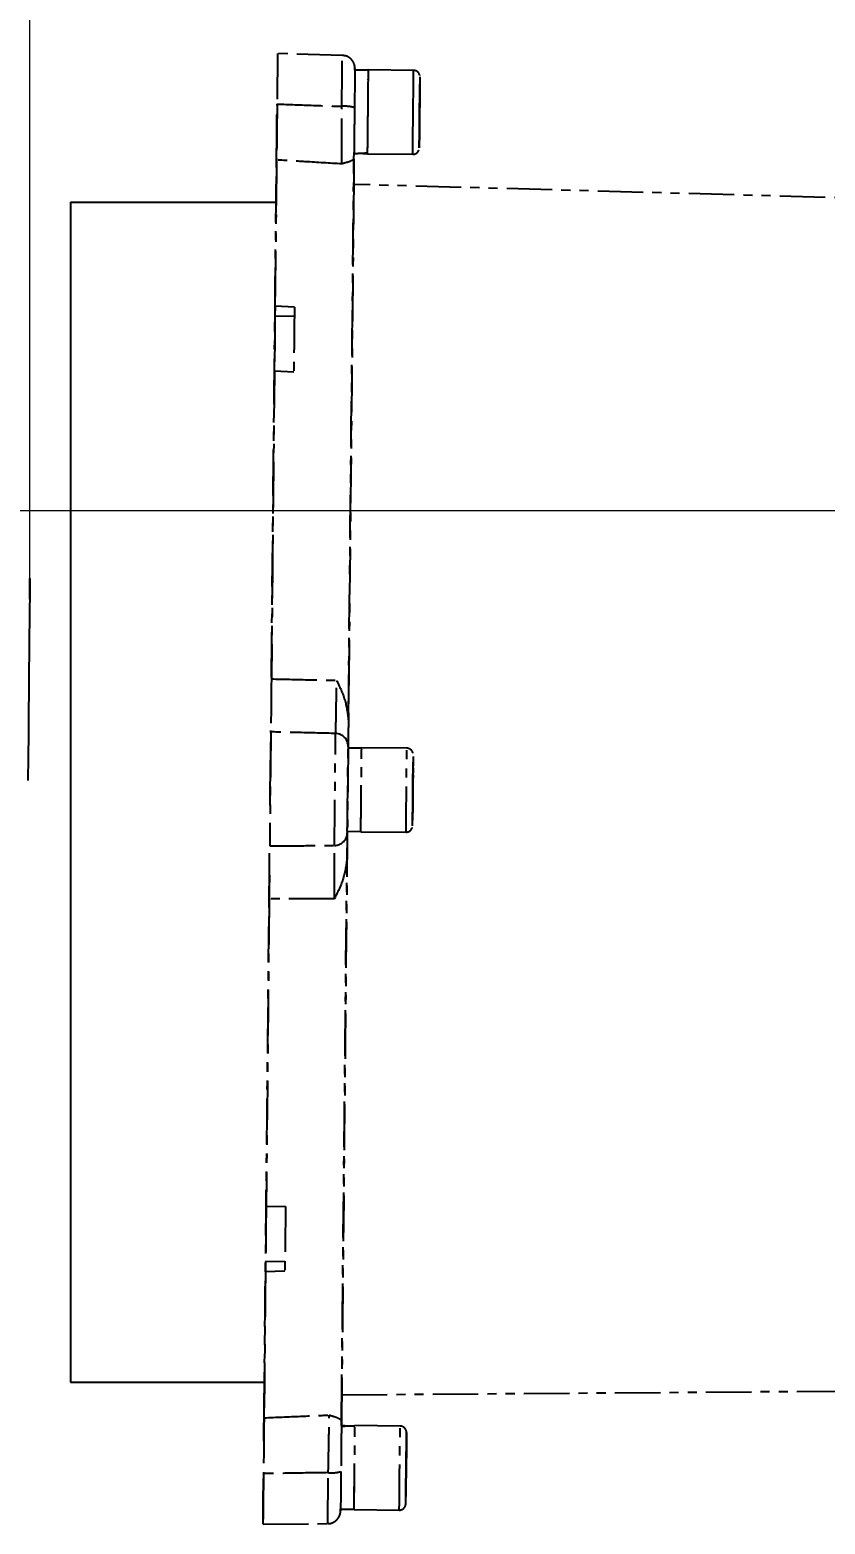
# Model space of a CAD drawing. Header units: millimetres. Extents: x 2448 to 4397, y 790 to 2168.
# Drawn here: x 3470.4 to 3581.3, y 1029.3 to 1237.6 of the extents above; entities that cross this region are included whole.
import ezdxf

# ---------------------------------------------------------------- set-up
doc = ezdxf.new("R2010")
doc.units = ezdxf.units.MM
doc.linetypes.add('PHANTOM', pattern=[12.7, 6.35, -1.27, 1.27, -1.27, 1.27, -1.27])
doc.layers.add('标注', color=3, linetype='Continuous', lineweight=13)
doc.styles.add('SLDTEXTSTYLE1', font='txt.shx', dxfattribs={"width": 0.7, "bigfont": 'gbcbig.shx'})
doc.dimstyles.new('SLDDIMSTYLE12$0', dxfattribs={"dimtxt": 12, "dimasz": 10, "dimexe": 0, "dimexo": 0.0625, "dimgap": 0.875, "dimtad": 1, "dimdec": 1, "dimlfac": 1.8, "dimrnd": 1e-09, "dimzin": 12, "dimdsep": 46, "dimtxsty": 'SLDTEXTSTYLE1', "dimcen": 0.09, "dimdle": 8.16, "dimclrd": 3, "dimclre": 3, "dimadec": 0, "dimazin": 3, "dimtfac": 1, "dimtdec": 1, "dimtofl": 0, "dimtmove": 0, "dimatfit": 3, "dimfxl": 0, "dimfrac": 2, "dimtolj": 1, "dimlwd": 5, "dimlwe": 5, "dimarcsym": 0})

# ---------------------------------------------------------------- blocks, each defined once
blk = doc.blocks.new('*D59')
at = {"layer": 'Defpoints', "color": 0, "transparency": 16777216}
for p in [(3470.4, 1331.76), (3470.4, 1161.01), (3658.76, 1133.31)]:
    blk.add_point(p, dxfattribs=at)
at = {"layer": '标注', "color": 3, "linetype": 'Continuous', "lineweight": 5, "transparency": 16777216}
for p, q in [((3470.4, 1161.08), (3470.4, 1331.76)), ((3648.76, 1331.76), (3480.4, 1331.76))]:
    blk.add_line(p, q, dxfattribs=at)
at = {"layer": '标注', "color": 3, "lineweight": 5, "transparency": 16777216}
blk.add_line((3658.76, 1133.37), (3658.76, 1331.76), dxfattribs=at)
at = {"layer": '标注', "color": 3, "transparency": 16777216}
for points in [[(3480.4, 1333.43), (3480.4, 1330.09), (3470.4, 1331.76)], [(3648.76, 1333.43), (3648.76, 1330.09), (3658.76, 1331.76)]]:
    blk.add_solid(points, dxfattribs=at)
at = {"layer": '标注', "color": 0, "transparency": 16777216, "insert": (3564.58, 1346.35), "char_height": 12, "attachment_point": 5, "style": 'SLDTEXTSTYLE1'}
blk.add_mtext('\\A1;{\\H2.28571x;195}', dxfattribs=at)
blk = doc.blocks.new('*D60')
at = {"layer": 'Defpoints', "color": 0, "transparency": 16777216}
for p in [(3420.38, 1272.29), (3690.58, 1272.29), (3156.38, 1170.64)]:
    blk.add_point(p, dxfattribs=at)
at = {"layer": '标注', "color": 3, "linetype": 'Continuous', "lineweight": 5, "transparency": 16777216}
for p, q in [((3420.45, 1272.29), (3690.58, 1272.29)), ((3690.58, 1180.64), (3690.58, 1262.29))]:
    blk.add_line(p, q, dxfattribs=at)
at = {"layer": '标注', "color": 3, "lineweight": 5, "transparency": 16777216}
blk.add_line((3156.44, 1170.64), (3690.58, 1170.64), dxfattribs=at)
at = {"layer": '标注', "color": 3, "transparency": 16777216}
for points in [[(3688.91, 1262.29), (3692.25, 1262.29), (3690.58, 1272.29)], [(3688.91, 1180.64), (3692.25, 1180.64), (3690.58, 1170.64)]]:
    blk.add_solid(points, dxfattribs=at)
at = {"layer": '标注', "color": 0, "transparency": 16777216, "insert": (3678.28, 1221.46), "char_height": 10, "attachment_point": 5, "rotation": 90, "style": 'SLDTEXTSTYLE1'}
blk.add_mtext('\\A1;{\\H2.28571x;115}', dxfattribs=at)

msp = doc.modelspace()

# ---------------------------------------------------------------- linework, layer by layer
at = {"color": 7, "linetype": 'PHANTOM', "lineweight": 25}
for p, q in [((3513.982, 1234.084), (3504.953, 1234.331)), ((3517.62, 1232), (3515.73, 1232.019)), ((3523.92, 1231.991), (3517.621, 1232.054)), ((3524.811, 1231.082), (3524.811, 1231.061)), ((3524.789, 1228.832), (3524.762, 1226.133)), ((3524.762, 1226.133), (3524.789, 1228.832)), ((3524.789, 1228.832), (3524.789, 1228.832)), ((3524.762, 1226.133), (3524.735, 1223.433)), ((3524.735, 1223.433), (3524.762, 1226.133)), ((3524.762, 1226.133), (3524.762, 1226.133)), ((3524.735, 1223.433), (3524.735, 1223.433)), ((3524.735, 1223.433), (3524.735, 1223.433)), ((3515.607, 1219.629), (3515.616, 1220.531)), ((3517.504, 1220.354), (3523.804, 1220.292)), ((3632.12, 1212.897), (3515.572, 1216.09)), ((3504.602, 1199.106), (3504.588, 1197.724)), ((3507.301, 1198.979), (3504.602, 1199.106)), ((3507.288, 1197.698), (3504.588, 1197.724)), ((3504.512, 1190.111), (3507.211, 1189.984)), ((3516.68, 1137.504), (3514.79, 1137.523)), ((3522.98, 1137.496), (3516.68, 1137.558)), ((3523.837, 1133.196), (3523.806, 1130.078)), ((3523.806, 1130.078), (3523.837, 1133.196)), ((3523.853, 1134.755), (3523.837, 1133.196)), ((3523.837, 1133.196), (3523.853, 1134.755)), ((3523.837, 1133.196), (3523.837, 1133.196)), ((3523.791, 1128.52), (3523.806, 1130.078)), ((3523.806, 1130.078), (3523.791, 1128.52)), ((3523.806, 1130.078), (3523.806, 1130.078)), ((3514.675, 1125.932), (3516.564, 1125.913)), ((3516.564, 1125.859), (3522.864, 1125.796)), ((3506.055, 1073.632), (3503.354, 1073.559)), ((3503.279, 1065.945), (3503.265, 1064.564)), ((3503.265, 1064.564), (3505.966, 1064.637)), ((3505.978, 1065.918), (3503.279, 1065.945)), ((3513.895, 1047.365), (3630.484, 1048.242)), ((3513.852, 1043.028), (3513.86, 1043.826)), ((3522.042, 1043.001), (3515.743, 1043.063)), ((3522.884, 1037.142), (3522.911, 1039.842)), ((3522.911, 1039.842), (3522.884, 1037.142)), ((3522.911, 1039.842), (3522.911, 1039.842)), ((3522.857, 1034.442), (3522.884, 1037.142)), ((3522.884, 1037.142), (3522.857, 1034.442)), ((3522.884, 1037.142), (3522.884, 1037.142)), ((3522.857, 1034.442), (3522.857, 1034.442)), ((3522.857, 1034.442), (3522.857, 1034.442)), ((3513.737, 1031.436), (3513.737, 1031.448)), ((3513.737, 1031.436), (3515.627, 1031.418)), ((3515.626, 1031.364), (3521.926, 1031.301)), ((3502.916, 1029.339), (3511.948, 1029.406))]:
    msp.add_line(p, q, dxfattribs=at)
at = {"color": 7, "linetype": 'Continuous', "lineweight": 25}
for p, q in [((3476.043, 1213.625), (3476.043, 1049.117)), ((3476.043, 1213.625), (3504.746, 1213.625)), ((3476.043, 1049.117), (3503.112, 1049.117))]:
    msp.add_line(p, q, dxfattribs=at)
at = {"color": 7, "linetype": 'PHANTOM', "lineweight": 25, "flags": 128}
for points in [[(3504.953, 1234.331), (3504.951, 1234.16), (3504.946, 1233.654), (3504.938, 1232.835), (3504.927, 1231.738), (3504.914, 1230.41), (3504.899, 1228.907), (3504.883, 1227.294)], [(3504.953, 1234.331), (3504.951, 1234.163), (3504.946, 1233.661), (3504.938, 1232.845), (3504.927, 1231.751), (3504.914, 1230.425), (3504.899, 1228.924), (3504.883, 1227.312)], [(3513.911, 1226.979), (3513.927, 1228.597), (3513.942, 1230.111), (3513.956, 1231.454), (3513.967, 1232.565), (3513.975, 1233.396), (3513.98, 1233.91), (3513.982, 1234.084)], [(3515.732, 1232.233), (3515.731, 1232.085), (3515.725, 1231.549), (3515.717, 1230.693), (3515.706, 1229.568), (3515.693, 1228.241), (3515.678, 1226.792)], [(3515.73, 1232.044), (3515.731, 1232.085), (3515.733, 1232.267), (3515.732, 1232.233)], [(3517.506, 1220.512), (3517.51, 1220.921), (3517.517, 1221.619), (3517.526, 1222.568), (3517.538, 1223.715), (3517.55, 1224.999), (3517.564, 1226.348), (3517.577, 1227.69), (3517.59, 1228.95), (3517.601, 1230.06), (3517.61, 1230.96), (3517.616, 1231.599), (3517.619, 1231.943), (3517.62, 1231.972)], [(3517.562, 1226.204), (3517.576, 1227.553), (3517.588, 1228.829), (3517.6, 1229.964), (3517.609, 1230.896), (3517.616, 1231.575), (3517.62, 1231.965), (3517.621, 1232.054)], [(3523.862, 1226.141), (3523.875, 1227.491), (3523.888, 1228.767), (3523.899, 1229.902), (3523.909, 1230.834), (3523.915, 1231.513), (3523.919, 1231.902), (3523.92, 1231.991)], [(3524.713, 1221.183), (3524.715, 1221.351), (3524.72, 1221.846), (3524.727, 1222.633), (3524.738, 1223.658), (3524.749, 1224.851), (3524.762, 1226.133), (3524.775, 1227.414), (3524.787, 1228.607), (3524.797, 1229.633), (3524.805, 1230.419), (3524.81, 1230.914), (3524.811, 1231.082), (3524.811, 1231.082)], [(3524.811, 1231.061), (3524.81, 1230.914), (3524.805, 1230.419), (3524.797, 1229.633), (3524.787, 1228.607), (3524.775, 1227.414), (3524.762, 1226.133)], [(3504.883, 1227.312), (3504.869, 1225.906), (3504.855, 1224.565), (3504.843, 1223.321), (3504.832, 1222.207), (3504.822, 1221.251), (3504.815, 1220.476), (3504.809, 1219.904), (3504.805, 1219.548)], [(3517.504, 1220.354), (3517.505, 1220.443), (3517.509, 1220.833), (3517.516, 1221.512), (3517.525, 1222.444), (3517.536, 1223.579), (3517.549, 1224.855), (3517.562, 1226.204)], [(3523.804, 1220.292), (3523.805, 1220.381), (3523.809, 1220.77), (3523.815, 1221.449), (3523.825, 1222.381), (3523.836, 1223.516), (3523.849, 1224.792), (3523.862, 1226.141)], [(3524.762, 1226.133), (3524.749, 1224.851), (3524.737, 1223.658), (3524.727, 1222.633), (3524.719, 1221.846), (3524.716, 1221.451)], [(3504.805, 1219.482), (3504.809, 1219.844), (3504.815, 1220.422), (3504.822, 1221.202), (3504.832, 1222.163), (3504.837, 1222.73)], [(3524.716, 1221.451), (3524.715, 1221.351), (3524.713, 1221.183), (3524.713, 1221.183)], [(3504.087, 1147.349), (3504.14, 1152.684), (3504.192, 1157.94), (3504.243, 1163.099), (3504.294, 1168.14), (3504.342, 1173.046), (3504.39, 1177.796), (3504.435, 1182.375), (3504.479, 1186.764), (3504.52, 1190.947), (3504.56, 1194.909), (3504.597, 1198.634), (3504.632, 1202.109), (3504.664, 1205.32), (3504.693, 1208.256), (3504.719, 1210.906), (3504.743, 1213.259), (3504.763, 1215.307), (3504.78, 1217.042), (3504.795, 1218.457), (3504.805, 1219.548)], [(3504.805, 1219.508), (3504.794, 1218.43), (3504.78, 1217.038), (3504.763, 1215.34), (3504.743, 1213.339), (3504.721, 1211.045), (3504.695, 1208.465), (3504.666, 1205.608), (3504.635, 1202.484), (3504.602, 1199.106)], [(3514.829, 1141.438), (3514.882, 1146.813), (3514.935, 1152.131), (3514.987, 1157.373), (3515.038, 1162.518), (3515.088, 1167.547), (3515.137, 1172.441), (3515.184, 1177.181), (3515.23, 1181.75), (3515.273, 1186.131), (3515.315, 1190.307), (3515.354, 1194.262), (3515.391, 1197.981), (3515.426, 1201.45), (3515.457, 1204.657), (3515.487, 1207.589), (3515.513, 1210.235), (3515.536, 1212.586), (3515.557, 1214.631), (3515.574, 1216.364), (3515.588, 1217.778), (3515.599, 1218.868), (3515.607, 1219.629)], [(3515.607, 1219.629), (3515.6, 1218.868), (3515.589, 1217.778), (3515.575, 1216.364), (3515.572, 1216.09)], [(3515.572, 1216.09), (3515.571, 1216.05), (3515.568, 1215.73), (3515.562, 1215.091), (3515.552, 1214.137), (3515.54, 1212.869), (3515.524, 1211.294), (3515.505, 1209.417), (3515.483, 1207.246), (3515.459, 1204.787), (3515.432, 1202.052), (3515.402, 1199.05), (3515.369, 1195.793), (3515.334, 1192.292), (3515.297, 1188.562), (3515.258, 1184.616), (3515.217, 1180.47), (3515.174, 1176.139), (3515.129, 1171.639), (3515.083, 1166.988), (3515.035, 1162.203), (3514.986, 1157.302), (3514.937, 1152.305), (3514.886, 1147.229), (3514.835, 1142.095), (3514.79, 1137.523)], [(3507.301, 1198.979), (3507.29, 1197.926), (3507.279, 1196.852), (3507.268, 1195.758), (3507.257, 1194.642), (3507.246, 1193.507), (3507.235, 1192.352), (3507.223, 1191.177), (3507.211, 1189.984)], [(3504.588, 1197.724), (3504.577, 1196.673), (3504.567, 1195.601), (3504.556, 1194.506), (3504.545, 1193.391), (3504.534, 1192.256), (3504.522, 1191.1), (3504.511, 1190.034)], [(3504.512, 1190.111), (3504.471, 1185.965), (3504.428, 1181.625), (3504.383, 1177.104), (3504.336, 1172.421), (3504.288, 1167.59), (3504.239, 1162.631), (3504.188, 1157.56), (3504.137, 1152.397), (3504.085, 1147.159)], [(3504.087, 1147.349), (3504.073, 1145.961), (3504.06, 1144.647), (3504.048, 1143.443), (3504.037, 1142.377), (3504.029, 1141.478), (3504.021, 1140.768), (3504.016, 1140.265), (3504.014, 1139.982)], [(3504.012, 1139.778), (3504.008, 1139.41), (3504.001, 1138.718), (3503.991, 1137.732), (3503.979, 1136.493), (3503.965, 1135.056), (3503.949, 1133.48), (3503.933, 1131.835), (3503.916, 1130.189), (3503.901, 1128.614), (3503.886, 1127.176), (3503.874, 1125.938), (3503.864, 1124.952), (3503.857, 1124.26), (3503.854, 1123.892)], [(3503.909, 1129.493), (3503.918, 1130.408), (3503.935, 1132.054), (3503.951, 1133.699), (3503.967, 1135.273), (3503.981, 1136.709), (3503.993, 1137.945), (3504.003, 1138.928), (3504.01, 1139.617), (3504.014, 1139.982)], [(3512.886, 1123.937), (3512.889, 1124.264), (3512.896, 1124.924), (3512.905, 1125.885), (3512.917, 1127.107), (3512.932, 1128.534), (3512.947, 1130.103), (3512.963, 1131.745), (3512.98, 1133.387), (3512.995, 1134.957), (3513.01, 1136.384), (3513.022, 1137.605), (3513.031, 1138.567), (3513.038, 1139.226), (3513.041, 1139.554)], [(3514.792, 1137.744), (3514.789, 1137.425), (3514.782, 1136.761), (3514.772, 1135.795), (3514.76, 1134.583), (3514.747, 1133.2), (3514.732, 1131.728), (3514.717, 1130.255), (3514.704, 1128.872), (3514.692, 1127.66), (3514.682, 1126.694), (3514.675, 1126.031), (3514.672, 1125.711)], [(3514.675, 1125.932), (3514.675, 1125.946), (3514.677, 1126.198), (3514.683, 1126.752), (3514.691, 1127.579), (3514.701, 1128.632), (3514.713, 1129.855), (3514.727, 1131.18), (3514.74, 1132.534), (3514.753, 1133.845), (3514.765, 1135.04), (3514.775, 1136.054), (3514.783, 1136.831), (3514.788, 1137.33), (3514.79, 1137.521), (3514.79, 1137.523)], [(3516.564, 1125.859), (3516.565, 1126.017), (3516.57, 1126.481), (3516.577, 1127.228), (3516.587, 1128.216), (3516.599, 1129.392), (3516.612, 1130.693), (3516.625, 1132.049), (3516.639, 1133.386), (3516.651, 1134.634), (3516.662, 1135.723), (3516.671, 1136.596), (3516.677, 1137.206), (3516.68, 1137.519), (3516.68, 1137.558)], [(3516.565, 1125.988), (3516.566, 1126.107), (3516.571, 1126.605), (3516.579, 1127.382), (3516.589, 1128.396), (3516.601, 1129.591), (3516.614, 1130.902), (3516.627, 1132.257), (3516.641, 1133.582), (3516.653, 1134.804), (3516.663, 1135.858), (3516.671, 1136.684), (3516.677, 1137.238), (3516.679, 1137.49), (3516.679, 1137.492)], [(3522.864, 1125.796), (3522.865, 1125.954), (3522.87, 1126.419), (3522.877, 1127.165), (3522.887, 1128.153), (3522.899, 1129.329), (3522.912, 1130.63), (3522.925, 1131.986), (3522.938, 1133.324), (3522.951, 1134.571), (3522.962, 1135.66), (3522.97, 1136.534), (3522.976, 1137.143), (3522.979, 1137.456), (3522.98, 1137.496)], [(3523.772, 1126.687), (3523.774, 1126.856), (3523.779, 1127.351), (3523.787, 1128.137), (3523.797, 1129.162), (3523.809, 1130.356), (3523.822, 1131.637), (3523.834, 1132.918), (3523.846, 1134.112), (3523.857, 1135.137), (3523.864, 1135.924), (3523.869, 1136.418), (3523.871, 1136.587), (3523.869, 1136.418), (3523.864, 1135.924), (3523.856, 1135.137), (3523.846, 1134.112), (3523.834, 1132.918), (3523.822, 1131.637), (3523.809, 1130.356), (3523.797, 1129.162), (3523.787, 1128.137), (3523.779, 1127.351), (3523.774, 1126.856), (3523.772, 1126.687)], [(3514.675, 1125.932), (3514.629, 1121.36), (3514.578, 1116.226), (3514.528, 1111.15), (3514.478, 1106.153), (3514.43, 1101.252), (3514.382, 1096.467), (3514.336, 1091.816), (3514.291, 1087.317), (3514.248, 1082.985), (3514.207, 1078.839), (3514.168, 1074.893), (3514.131, 1071.163), (3514.096, 1067.662), (3514.064, 1064.405), (3514.034, 1061.403), (3514.007, 1058.668), (3513.983, 1056.21), (3513.961, 1054.038), (3513.943, 1052.161), (3513.927, 1050.586), (3513.914, 1049.318), (3513.905, 1048.364), (3513.899, 1047.725), (3513.896, 1047.405), (3513.895, 1047.365)], [(3513.86, 1043.826), (3513.868, 1044.587), (3513.878, 1045.677), (3513.892, 1047.091), (3513.909, 1048.824), (3513.93, 1050.87), (3513.953, 1053.22), (3513.979, 1055.866), (3514.008, 1058.798), (3514.04, 1062.005), (3514.074, 1065.474), (3514.111, 1069.193), (3514.151, 1073.148), (3514.192, 1077.324), (3514.235, 1081.705), (3514.281, 1086.274), (3514.328, 1091.014), (3514.376, 1095.908), (3514.426, 1100.937), (3514.477, 1106.082), (3514.53, 1111.324), (3514.582, 1116.642), (3514.636, 1122.018)], [(3503.813, 1119.814), (3503.809, 1119.401), (3503.796, 1118.086), (3503.782, 1116.696)], [(3503.063, 1044.187), (3503.074, 1045.301), (3503.088, 1046.739), (3503.106, 1048.496), (3503.126, 1050.565), (3503.15, 1052.939), (3503.176, 1055.609), (3503.205, 1058.565), (3503.237, 1061.795), (3503.272, 1065.288), (3503.309, 1069.03), (3503.349, 1073.008), (3503.39, 1077.206), (3503.434, 1081.609), (3503.479, 1086.2), (3503.527, 1090.962), (3503.576, 1095.877), (3503.626, 1100.928), (3503.677, 1106.094), (3503.729, 1111.356), (3503.782, 1116.696)], [(3503.78, 1116.51), (3503.728, 1111.273), (3503.677, 1106.109), (3503.627, 1101.039), (3503.578, 1096.079), (3503.53, 1091.249), (3503.483, 1086.565), (3503.438, 1082.045), (3503.395, 1077.704), (3503.354, 1073.559)], [(3503.354, 1073.577), (3503.344, 1072.57), (3503.333, 1071.414), (3503.322, 1070.278), (3503.31, 1069.163), (3503.3, 1068.069), (3503.289, 1066.996), (3503.279, 1065.945)], [(3506.055, 1073.632), (3506.043, 1072.439), (3506.031, 1071.264), (3506.02, 1070.109), (3506.009, 1068.974), (3505.998, 1067.859), (3505.987, 1066.764), (3505.976, 1065.69), (3505.966, 1064.637)], [(3503.265, 1064.564), (3503.231, 1061.185), (3503.2, 1058.062), (3503.172, 1055.205), (3503.146, 1052.625), (3503.124, 1050.33), (3503.104, 1048.33), (3503.087, 1046.631), (3503.073, 1045.24), (3503.063, 1044.161)], [(3513.896, 1047.365), (3513.893, 1047.091), (3513.879, 1045.677), (3513.868, 1044.587), (3513.86, 1043.826)], [(3503.063, 1044.187), (3503.059, 1043.825), (3503.054, 1043.247), (3503.046, 1042.468), (3503.036, 1041.507), (3503.025, 1040.389), (3503.013, 1039.142), (3503, 1037.798), (3502.986, 1036.392)], [(3503.031, 1040.939), (3503.036, 1041.463), (3503.046, 1042.419), (3503.054, 1043.193), (3503.059, 1043.766), (3503.063, 1044.122)], [(3515.626, 1031.364), (3515.627, 1031.374), (3515.629, 1031.609), (3515.634, 1032.147), (3515.642, 1032.958), (3515.653, 1033.999), (3515.665, 1035.213), (3515.678, 1036.534), (3515.691, 1037.893), (3515.704, 1039.214), (3515.716, 1040.428), (3515.727, 1041.468), (3515.735, 1042.279), (3515.74, 1042.817), (3515.743, 1043.053), (3515.743, 1043.063)], [(3515.627, 1031.418), (3515.627, 1031.444), (3515.63, 1031.729), (3515.636, 1032.314), (3515.644, 1033.166), (3515.655, 1034.241), (3515.667, 1035.477), (3515.68, 1036.809), (3515.694, 1038.163), (3515.707, 1039.465), (3515.719, 1040.643), (3515.728, 1041.635), (3515.736, 1042.384), (3515.741, 1042.851), (3515.742, 1042.949)], [(3521.926, 1031.301), (3521.926, 1031.311), (3521.929, 1031.547), (3521.934, 1032.085), (3521.942, 1032.896), (3521.952, 1033.936), (3521.964, 1035.15), (3521.977, 1036.472), (3521.991, 1037.83), (3522.004, 1039.152), (3522.016, 1040.365), (3522.026, 1041.406), (3522.035, 1042.217), (3522.04, 1042.755), (3522.042, 1042.991), (3522.042, 1043.001)], [(3522.933, 1042.091), (3522.933, 1042.092), (3522.932, 1041.923), (3522.927, 1041.429), (3522.919, 1040.642), (3522.909, 1039.617), (3522.897, 1038.423), (3522.884, 1037.142), (3522.871, 1035.861), (3522.86, 1034.667), (3522.849, 1033.642), (3522.842, 1032.855), (3522.837, 1032.361), (3522.835, 1032.192)], [(3502.916, 1029.339), (3502.916, 1029.339), (3502.917, 1029.513), (3502.922, 1030.022), (3502.931, 1030.844), (3502.941, 1031.944), (3502.955, 1033.274), (3502.97, 1034.778), (3502.986, 1036.392)], [(3502.986, 1036.376), (3502.969, 1034.763), (3502.955, 1033.26), (3502.941, 1031.932), (3502.93, 1030.834), (3502.922, 1030.015), (3502.917, 1029.51), (3502.916, 1029.339)], [(3511.948, 1029.406), (3511.95, 1029.58), (3511.955, 1030.094), (3511.963, 1030.925), (3511.974, 1032.036), (3511.988, 1033.379), (3512.003, 1034.893), (3512.019, 1036.511)], [(3513.789, 1036.663), (3513.775, 1035.215), (3513.761, 1033.888), (3513.75, 1032.762), (3513.742, 1031.906), (3513.736, 1031.371), (3513.736, 1031.369)], [(3522.835, 1032.213), (3522.837, 1032.361), (3522.842, 1032.855), (3522.849, 1033.642), (3522.86, 1034.667), (3522.872, 1035.861), (3522.884, 1037.142)], [(3513.735, 1031.225), (3513.736, 1031.371), (3513.737, 1031.436)], [(3513.736, 1031.369), (3513.735, 1031.188), (3513.735, 1031.225)]]:
    msp.add_lwpolyline(points, dxfattribs=at)
at = {"color": 7, "linetype": 'Continuous', "lineweight": 25, "flags": 128}
msp.add_lwpolyline([(3470.372, 1158.272), (3470.384, 1159.5), (3470.393, 1160.396), (3470.399, 1160.951), (3470.401, 1161.157), (3470.399, 1161.013), (3470.394, 1160.521), (3470.386, 1159.684), (3470.374, 1158.515), (3470.359, 1157.024), (3470.341, 1155.23), (3470.321, 1153.153), (3470.297, 1150.816), (3470.272, 1148.246), (3470.244, 1145.473), (3470.215, 1142.527), (3470.184, 1139.442), (3470.153, 1136.253), (3470.12, 1132.997)], dxfattribs=at)
at = {"color": 7, "linetype": 'PHANTOM', "lineweight": 25}
for centre, radius, start, end in [((3514.297, 1222.179), 4.816, 73.32745, 94.58868), ((3512.996, 1137.758), 1.796, 359.55565, 88.5609), ((3512.877, 1125.732), 1.796, 270.30051, 359.30576), ((3512.499, 1041.303), 4.816, 264.27272, 285.53399)]:
    msp.add_arc(centre, radius, start, end, dxfattribs=at)
for centre, major_axis, ratio, start_param, end_param in [((3515.673, 1226.223), (10.038, -0.1), 0.5773555, 4.712389, 4.9017857), ((3517.562, 1226.204), (10.038, -0.1), 0.5773555, 4.6181155, 4.712389), ((3515.685, 1037.213), (10.039, -0.1), 0.577345, 1.5707963, 1.7601929), ((3513.795, 1037.232), (10.039, -0.1), 0.577345, 1.4765243, 1.5707963)]:
    msp.add_ellipse(centre, major_axis=major_axis, ratio=ratio, start_param=start_param, end_param=end_param, dxfattribs=at)
for points, knots in [([(3515.73, 1232.041), (3515.731, 1232.148), (3515.733, 1232.282), (3515.733, 1232.25), (3515.733, 1232.274), (3515.733, 1232.278), (3515.733, 1232.287), (3515.733, 1232.307), (3515.73, 1232.469), (3515.674, 1232.841), (3515.436, 1233.333), (3515.014, 1233.757), (3514.526, 1234.03), (3514.157, 1234.051), (3513.995, 1234.061)], [0, 0, 0, 0, 0.2920102, 0.3669485, 0.3695237, 0.3711601, 0.372839, 0.3768282, 0.3848821, 0.4843329, 0.6302698, 0.750038, 0.889639, 1, 1, 1, 1]), ([(3524.792, 1231.267), (3524.76, 1231.371), (3524.7, 1231.573), (3524.483, 1231.806), (3524.219, 1231.961), (3524.02, 1231.977), (3523.924, 1231.985)], [0, 0, 0, 0, 0.26440841, 0.51402958, 0.7644826, 1, 1, 1, 1]), ([(3504.805, 1219.508), (3504.808, 1219.761), (3504.813, 1220.267), (3504.831, 1222.083), (3504.854, 1224.467), (3504.873, 1226.351), (3504.883, 1227.294)], [0, 0, 0, 0, 0.2500466, 0.4994486, 0.7493959, 1, 1, 1, 1]), ([(3504.883, 1227.294), (3506.568, 1227.235), (3509.577, 1227.129), (3512.587, 1227.025), (3513.911, 1226.979)], [0, 0, 0, 0, 0.56, 1, 1, 1, 1]), ([(3513.894, 1218.953), (3513.897, 1219.213), (3513.901, 1219.734), (3513.907, 1221.614), (3513.911, 1224.082), (3513.911, 1226.013), (3513.911, 1226.979)], [0, 0, 0, 0, 0.2496929, 0.49994, 0.7499529, 1, 1, 1, 1]), ([(3515.678, 1226.792), (3515.671, 1226.027), (3515.655, 1224.502), (3515.636, 1222.535), (3515.619, 1220.887), (3515.611, 1220.049), (3515.607, 1219.629)], [0, 0, 0, 0, 0.2806316, 0.559596, 0.7791291, 1, 1, 1, 1]), ([(3523.815, 1220.301), (3523.914, 1220.307), (3524.103, 1220.318), (3524.339, 1220.449), (3524.505, 1220.605), (3524.607, 1220.755), (3524.644, 1220.852), (3524.659, 1220.89)], [0, 0, 0, 0, 0.2667691, 0.5125695, 0.7162404, 0.8882868, 1, 1, 1, 1]), ([(3513.894, 1218.953), (3512.198, 1219.056), (3509.168, 1219.241), (3506.138, 1219.427), (3504.805, 1219.508)], [0, 0, 0, 0, 0.56, 1, 1, 1, 1]), ([(3515.607, 1219.629), (3515.475, 1219.523), (3515.209, 1219.308), (3514.334, 1219.072), (3513.894, 1218.953)], [0, 0, 0, 0, 0.4975573, 1, 1, 1, 1]), ([(3504.085, 1147.159), (3505.782, 1147.123), (3508.813, 1147.059), (3511.844, 1146.991), (3513.178, 1146.962)], [0, 0, 0, 0, 0.56, 1, 1, 1, 1]), ([(3513.041, 1139.554), (3513.052, 1139.738), (3513.075, 1140.107), (3513.112, 1141.796), (3513.149, 1144.119), (3513.168, 1146.015), (3513.178, 1146.962)], [0, 0, 0, 0, 0.2500471, 0.50006, 0.7503071, 1, 1, 1, 1]), ([(3513.178, 1146.962), (3513.608, 1146.083), (3514.463, 1144.335), (3514.707, 1142.4), (3514.829, 1141.438)], [0, 0, 0, 0, 0.5024427, 1, 1, 1, 1]), ([(3513.041, 1139.554), (3511.356, 1139.596), (3508.346, 1139.671), (3505.336, 1139.745), (3504.012, 1139.778)], [0, 0, 0, 0, 0.56, 1, 1, 1, 1]), ([(3514.829, 1141.438), (3514.823, 1140.884), (3514.812, 1139.781), (3514.801, 1138.703), (3514.795, 1138.005), (3514.793, 1137.831), (3514.792, 1137.744)], [0, 0, 0, 0, 0.28061732, 0.55957402, 0.77911945, 1, 1, 1, 1]), ([(3523.848, 1136.791), (3523.824, 1136.87), (3523.773, 1137.041), (3523.59, 1137.274), (3523.323, 1137.438), (3523.094, 1137.513), (3522.979, 1137.493), (3522.97, 1137.491)], [0, 0, 0, 0, 0.2009543, 0.4405007, 0.710604, 0.9778553, 1, 1, 1, 1]), ([(3514.672, 1125.711), (3514.671, 1125.59), (3514.669, 1125.349), (3514.66, 1124.447), (3514.649, 1123.336), (3514.64, 1122.458), (3514.636, 1122.018)], [0, 0, 0, 0, 0.2806316, 0.559596, 0.7791291, 1, 1, 1, 1]), ([(3522.87, 1125.796), (3522.985, 1125.809), (3523.188, 1125.831), (3523.429, 1125.976), (3523.584, 1126.134), (3523.681, 1126.287), (3523.716, 1126.387), (3523.731, 1126.429)], [0, 0, 0, 0, 0.3012245, 0.5301748, 0.72148, 0.8827223, 1, 1, 1, 1]), ([(3503.78, 1116.51), (3503.79, 1117.439), (3503.808, 1119.295), (3503.831, 1121.585), (3503.848, 1123.278), (3503.852, 1123.687), (3503.854, 1123.892)], [0, 0, 0, 0, 0.2500466, 0.4994486, 0.7493959, 1, 1, 1, 1]), ([(3503.854, 1123.892), (3505.54, 1123.9), (3508.55, 1123.914), (3511.561, 1123.93), (3512.886, 1123.937)], [0, 0, 0, 0, 0.56, 1, 1, 1, 1]), ([(3512.875, 1116.527), (3512.884, 1117.474), (3512.903, 1119.37), (3512.913, 1121.693), (3512.909, 1123.383), (3512.894, 1123.752), (3512.886, 1123.937)], [0, 0, 0, 0, 0.24969289, 0.49994, 0.7499529, 1, 1, 1, 1]), ([(3514.636, 1122.018), (3514.495, 1121.058), (3514.213, 1119.128), (3513.323, 1117.397), (3512.875, 1116.527)], [0, 0, 0, 0, 0.4975573, 1, 1, 1, 1]), ([(3512.875, 1116.527), (3511.178, 1116.523), (3508.146, 1116.516), (3505.114, 1116.512), (3503.78, 1116.51)], [0, 0, 0, 0, 0.55999999, 1, 1, 1, 1]), ([(3503.063, 1044.161), (3504.761, 1044.232), (3507.794, 1044.357), (3510.827, 1044.481), (3512.161, 1044.536)], [0, 0, 0, 0, 0.56, 1, 1, 1, 1]), ([(3512.019, 1036.511), (3512.038, 1037.477), (3512.076, 1039.408), (3512.121, 1041.875), (3512.153, 1043.755), (3512.158, 1044.276), (3512.161, 1044.536)], [0, 0, 0, 0, 0.2500471, 0.50006, 0.7503071, 1, 1, 1, 1]), ([(3512.161, 1044.536), (3512.598, 1044.409), (3513.469, 1044.155), (3513.73, 1043.935), (3513.86, 1043.826)], [0, 0, 0, 0, 0.5024427, 1, 1, 1, 1]), ([(3513.86, 1043.826), (3513.855, 1043.284), (3513.844, 1042.203), (3513.825, 1040.328), (3513.807, 1038.467), (3513.795, 1037.266), (3513.789, 1036.663)], [0, 0, 0, 0, 0.28061732, 0.55957402, 0.77911945, 1, 1, 1, 1]), ([(3522.884, 1037.142), (3522.886, 1037.348), (3522.892, 1037.949), (3522.902, 1038.926), (3522.913, 1039.984), (3522.921, 1040.883), (3522.928, 1041.556), (3522.933, 1042.016), (3522.933, 1042.035), (3522.933, 1042.096), (3522.933, 1042.098), (3522.933, 1042.103), (3522.933, 1042.125), (3522.931, 1042.194), (3522.907, 1042.346), (3522.825, 1042.555), (3522.652, 1042.776), (3522.402, 1042.935), (3522.174, 1043.015), (3522.05, 1042.994), (3522.031, 1042.991)], [0, 0, 0, 0, 0.0675423, 0.1967645, 0.3262114, 0.4556596, 0.5851081, 0.7145579, 0.8440517, 0.8450999, 0.8456018, 0.8460873, 0.8469714, 0.8530116, 0.8685976, 0.8971977, 0.9254347, 0.9587536, 0.993939, 1, 1, 1, 1]), ([(3512.019, 1036.511), (3510.333, 1036.486), (3507.321, 1036.442), (3504.31, 1036.396), (3502.986, 1036.376)], [0, 0, 0, 0, 0.56, 1, 1, 1, 1]), ([(3511.935, 1029.422), (3511.969, 1029.417), (3512.216, 1029.38), (3512.636, 1029.525), (3513.088, 1029.796), (3513.387, 1030.118), (3513.57, 1030.431), (3513.67, 1030.706), (3513.715, 1030.921), (3513.73, 1031.065), (3513.734, 1031.142), (3513.734, 1031.172), (3513.734, 1031.178), (3513.735, 1031.181), (3513.735, 1031.184), (3513.735, 1031.186), (3513.735, 1031.191), (3513.735, 1031.189), (3513.735, 1031.23), (3513.735, 1031.244)], [0, 0, 0, 0, 0.029908, 0.2167049, 0.3647905, 0.4890511, 0.5935679, 0.6783903, 0.7422543, 0.7840118, 0.8050218, 0.8085613, 0.8104429, 0.8121192, 0.8146107, 0.8197009, 0.835472, 0.944157, 1, 1, 1, 1]), ([(3521.922, 1031.307), (3521.935, 1031.305), (3522.055, 1031.284), (3522.266, 1031.352), (3522.499, 1031.485), (3522.653, 1031.646), (3522.748, 1031.803), (3522.8, 1031.942), (3522.824, 1032.052), (3522.833, 1032.126), (3522.835, 1032.167), (3522.835, 1032.182), (3522.835, 1032.186), (3522.835, 1032.187), (3522.835, 1032.189), (3522.835, 1032.191), (3522.835, 1032.195), (3522.835, 1032.187), (3522.835, 1032.214), (3522.835, 1032.217)], [0, 0, 0, 0, 0.0205574, 0.1977745, 0.3374749, 0.4543965, 0.5528727, 0.6330759, 0.6938809, 0.734149, 0.7548365, 0.7583518, 0.760434, 0.7625012, 0.7657208, 0.7726304, 0.7956673, 0.9812549, 1, 1, 1, 1])]:
    msp.add_open_spline(points, degree=3, knots=knots, dxfattribs=at)

# ---------------------------------------------------------------- dimensions: what is measured, and where the dimension line sits
at = {"layer": '标注'}
dim = msp.add_linear_dim(base=(3470.399, 1331.761), p1=(3658.756, 1133.312), p2=(3470.399, 1161.013), text='{\\H2.28571x;195}', dimstyle='SLDDIMSTYLE12$0', override={"dimtdec": 3, "dimtzin": 0}, dxfattribs=at)
dim.commit()
dim.dimension.update_dxf_attribs({"geometry": '*D59', "text_midpoint": (3564.578, 1331.761), "dimtype": 160})
dim = msp.add_linear_dim(base=(3690.579, 1272.291), p1=(3156.377, 1170.637), p2=(3420.385, 1272.291), angle=90, text='{\\H2.28571x;115}', dimstyle='SLDDIMSTYLE12$0', override={"dimtxt": 10, "dimtdec": 3, "dimtzin": 0}, dxfattribs=at)
dim.commit()
dim.dimension.update_dxf_attribs({"geometry": '*D60', "text_midpoint": (3678.276, 1221.464)})

doc.saveas('drawing.dxf')
